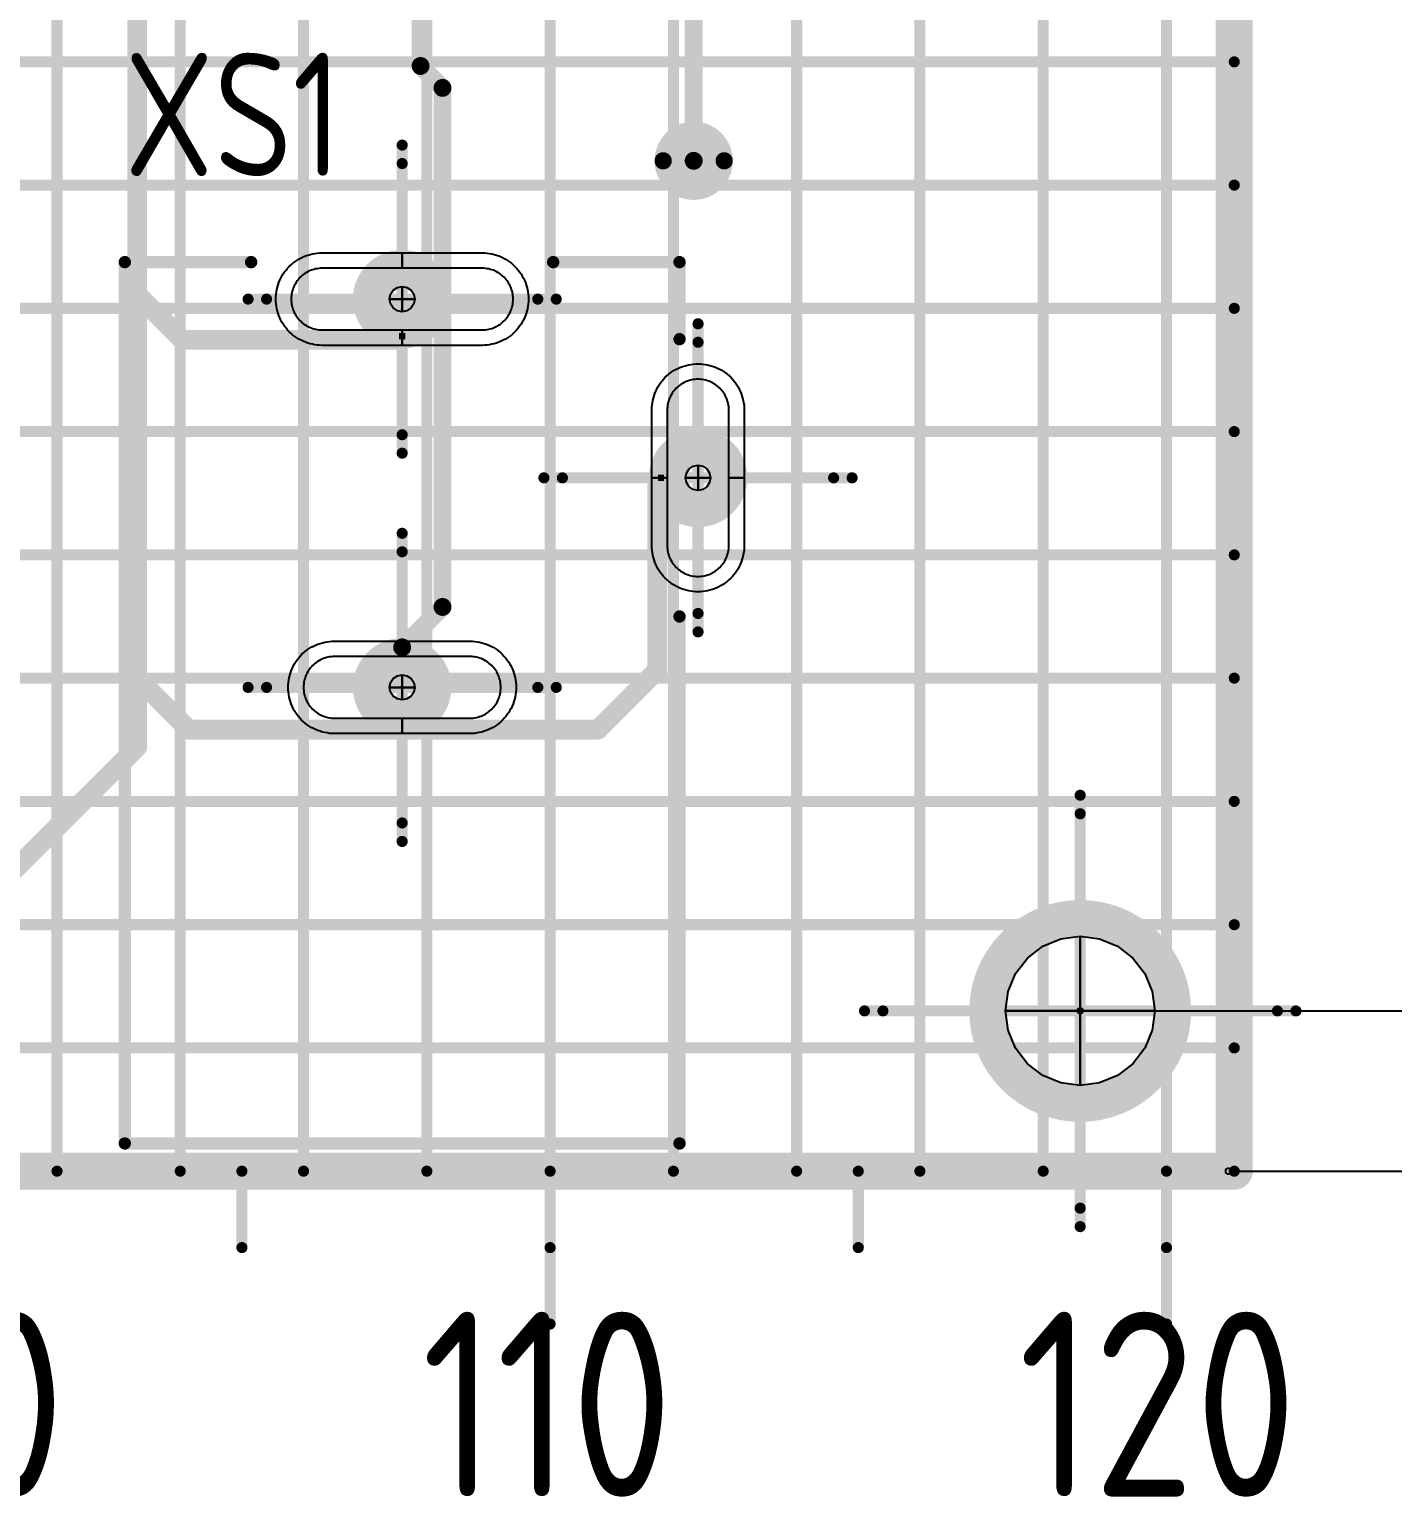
# Model space of a CAD drawing. Header units: millimetres. Extents: x 57 to 898, y 51 to 645.
# Drawn here: x 354.12 to 376.23, y 332.14 to 355.95 of the extents above; entities that cross this region are included whole.
import ezdxf

# ---------------------------------------------------------------- set-up
doc = ezdxf.new("R2010")
doc.units = ezdxf.units.MM
for name, color, linetype in [('Mechanical11', 56, 'Continuous'), ('Mechanical12', 56, 'Continuous'), ('Mechanical7', 56, 'Continuous'), ('Mechanical9', 56, 'Continuous')]:
    doc.layers.add(name, color=color, linetype=linetype)
doc.styles.add('GOST type A', font='gost.TTF', dxfattribs={"oblique": 15, "height": 0.2})
doc.styles.add('GOST type A0', font='gost.TTF', dxfattribs={"oblique": 15, "height": 3.5})
doc.dimstyles.new('ГОСТ type A', dxfattribs={"dimtxt": 3.5, "dimasz": 3, "dimexe": 2, "dimexo": 0, "dimgap": 1, "dimtad": 1, "dimtoh": 1, "dimtxsty": 'GOST type A0', "dimcen": 0, "dimazin": 2, "dimtfac": 1, "dimtmove": 0, "dimatfit": 3, "dimfxl": 1, "dimarcsym": 0})

# ---------------------------------------------------------------- blocks, each defined once
blk = doc.blocks.new('*D84')
at = {"color": 0, "lineweight": -2, "transparency": 16777216}
for p, q in [((371.165, 515.023), (386.75, 515.023)), ((384.75, 512.023), (384.75, 343.023)), ((371.165, 340.023), (386.75, 340.023))]:
    blk.add_line(p, q, dxfattribs=at)
at = {"color": 0, "transparency": 16777216}
for points in [[(384.25, 512.023), (385.25, 512.023), (384.75, 515.023)], [(384.25, 343.023), (385.25, 343.023), (384.75, 340.023)]]:
    blk.add_solid(points, dxfattribs=at)
at = {"layer": 'Defpoints', "color": 0, "transparency": 16777216}
for p in [(371.165, 515.023), (371.165, 340.023), (384.75, 340.023)]:
    blk.add_point(p, dxfattribs=at)
at = {"color": 0, "transparency": 16777216, "insert": (381.999, 427.523), "char_height": 3.5, "attachment_point": 5, "rotation": 90, "style": 'GOST type A0'}
blk.add_mtext('175', dxfattribs=at)
blk = doc.blocks.new('*D86')
at = {"color": 0, "lineweight": -2, "transparency": 16777216}
for p, q in [((373.52, 517.923), (398.352, 517.923)), ((396.352, 514.923), (396.352, 340.423)), ((373.665, 337.423), (398.352, 337.423))]:
    blk.add_line(p, q, dxfattribs=at)
at = {"color": 0, "transparency": 16777216}
for points in [[(395.852, 514.923), (396.852, 514.923), (396.352, 517.923)], [(395.852, 340.423), (396.852, 340.423), (396.352, 337.423)]]:
    blk.add_solid(points, dxfattribs=at)
at = {"layer": 'Defpoints', "color": 0, "transparency": 16777216}
for p in [(373.52, 517.923), (373.665, 337.423), (396.352, 337.423)]:
    blk.add_point(p, dxfattribs=at)
at = {"color": 0, "transparency": 16777216, "insert": (393.338, 427.673), "char_height": 3.5, "attachment_point": 5, "rotation": 90, "style": 'GOST type A0'}
blk.add_mtext('180±0,1', dxfattribs=at)

msp = doc.modelspace()

# ---------------------------------------------------------------- hatches: boundary and pattern name
at = {"layer": 'Mechanical12'}
for points in [[(360.115, 350.923), (360.215, 350.923), (360.215, 351.023), (360.115, 351.023)], [(360.115, 350.923), (360.215, 350.923), (360.215, 351.023), (360.115, 351.023)], [(364.315, 348.623), (364.415, 348.623), (364.415, 348.723), (364.315, 348.723)], [(364.315, 348.623), (364.415, 348.623), (364.415, 348.723), (364.315, 348.723)], [(360.115, 345.873), (360.215, 345.873), (360.215, 345.973), (360.115, 345.973)], [(360.115, 345.873), (360.215, 345.873), (360.215, 345.973), (360.115, 345.973)]]:
    msp.add_hatch(color=7, dxfattribs=at).paths.add_polyline_path(points)

# ---------------------------------------------------------------- linework, layer by layer
at = {"layer": 'Mechanical11', "color": 7}
for p, q in [((359.961, 351.573), (359.976, 351.651)), ((359.976, 351.651), (360.021, 351.717)), ((360.021, 351.717), (360.087, 351.762)), ((360.087, 351.762), (360.165, 351.777)), ((360.165, 351.777), (360.165, 351.573)), ((360.165, 351.573), (359.961, 351.573)), ((360.165, 351.573), (360.369, 351.573)), ((360.165, 351.369), (360.165, 351.573)), ((360.309, 351.429), (360.243, 351.385)), ((360.353, 351.495), (360.309, 351.429)), ((360.369, 351.573), (360.353, 351.495)), ((360.243, 351.385), (360.165, 351.369)), ((364.776, 348.751), (364.821, 348.818)), ((364.821, 348.818), (364.887, 348.862)), ((364.887, 348.862), (364.965, 348.877)), ((364.965, 348.877), (364.965, 348.673)), ((364.761, 348.673), (364.776, 348.751)), ((364.965, 348.673), (364.761, 348.673)), ((364.965, 348.673), (365.169, 348.673)), ((364.965, 348.469), (364.965, 348.673)), ((365.153, 348.595), (365.109, 348.529)), ((365.169, 348.673), (365.153, 348.595)), ((365.043, 348.485), (364.965, 348.469)), ((365.109, 348.529), (365.043, 348.485)), ((360.021, 345.418), (360.087, 345.462)), ((360.087, 345.462), (360.165, 345.477)), ((360.165, 345.477), (360.165, 345.273)), ((359.961, 345.273), (359.976, 345.351)), ((360.165, 345.273), (359.961, 345.273)), ((359.976, 345.351), (360.021, 345.418)), ((360.165, 345.273), (360.369, 345.273)), ((360.165, 345.069), (360.165, 345.273)), ((360.369, 345.273), (360.353, 345.195)), ((360.243, 345.085), (360.165, 345.069)), ((360.309, 345.129), (360.243, 345.085)), ((360.353, 345.195), (360.309, 345.129)), ((371.165, 340.023), (371.165, 341.234)), ((371.165, 341.234), (371.478, 341.192)), ((371.478, 341.192), (371.77, 341.072)), ((371.77, 341.072), (372.021, 340.879)), ((372.021, 340.879), (372.213, 340.628)), ((372.213, 340.628), (372.334, 340.337)), ((372.334, 340.337), (372.375, 340.023)), ((371.165, 340.023), (372.375, 340.023)), ((371.165, 338.813), (371.165, 340.023)), ((372.375, 340.023), (371.165, 340.023)), ((372.375, 340.023), (372.334, 339.71)), ((372.334, 339.71), (372.213, 339.418)), ((372.213, 339.418), (372.021, 339.167)), ((372.021, 339.167), (371.77, 338.975)), ((371.478, 338.854), (371.165, 338.813)), ((371.77, 338.975), (371.478, 338.854))]:
    msp.add_line(p, q, dxfattribs=at)
for points, const_width in [([(365.072, 353.817, 1), (364.716, 353.817, 1)], 0.356), ([(364.628, 353.817, 1), (364.805, 353.817, 1)], 0.178), ([(364.983, 353.817, 1), (365.161, 353.817, 1)], 0.178)]:
    msp.add_lwpolyline(points, format="xyb", close=True, dxfattribs=dict(at, const_width=const_width))
at = {"layer": 'Mechanical12', "color": 7}
for p, q in [((358.334, 352.104), (358.363, 352.131)), ((358.363, 352.131), (358.393, 352.156)), ((358.393, 352.156), (358.424, 352.18)), ((358.424, 352.18), (358.456, 352.202)), ((358.456, 352.202), (358.49, 352.223)), ((358.49, 352.223), (358.524, 352.242)), ((358.524, 352.242), (358.56, 352.258)), ((358.56, 352.258), (358.596, 352.274)), ((358.596, 352.274), (358.633, 352.287)), ((358.633, 352.287), (358.671, 352.298)), ((358.671, 352.298), (358.709, 352.307)), ((358.709, 352.307), (358.747, 352.314)), ((358.747, 352.314), (358.786, 352.319)), ((358.786, 352.319), (358.825, 352.322)), ((358.825, 352.322), (358.865, 352.323)), ((358.865, 352.323), (360.165, 352.323)), ((360.165, 352.323), (360.165, 352.073)), ((360.165, 352.073), (360.165, 352.323)), ((360.165, 352.323), (361.465, 352.323)), ((361.465, 352.323), (361.504, 352.322)), ((361.504, 352.322), (361.543, 352.319)), ((361.543, 352.319), (361.582, 352.314)), ((361.582, 352.314), (361.621, 352.307)), ((361.621, 352.307), (361.659, 352.298)), ((361.659, 352.298), (361.696, 352.287)), ((361.696, 352.287), (361.734, 352.274)), ((361.734, 352.274), (361.77, 352.258)), ((361.77, 352.258), (361.805, 352.242)), ((361.805, 352.242), (361.84, 352.223)), ((361.84, 352.223), (361.873, 352.202)), ((361.873, 352.202), (361.906, 352.18)), ((361.906, 352.18), (361.937, 352.156)), ((361.937, 352.156), (361.967, 352.131)), ((361.967, 352.131), (361.995, 352.104)), ((358.18, 351.878), (358.196, 351.914)), ((358.196, 351.914), (358.215, 351.948)), ((358.215, 351.948), (358.236, 351.982)), ((358.236, 351.982), (358.258, 352.014)), ((358.258, 352.014), (358.282, 352.045)), ((358.282, 352.045), (358.307, 352.075)), ((358.307, 352.075), (358.334, 352.104)), ((358.476, 351.888), (358.46, 351.867)), ((358.493, 351.908), (358.476, 351.888)), ((358.511, 351.927), (358.493, 351.908)), ((358.53, 351.945), (358.511, 351.927)), ((358.55, 351.962), (358.53, 351.945)), ((358.571, 351.978), (358.55, 351.962)), ((358.592, 351.993), (358.571, 351.978)), ((358.615, 352.006), (358.592, 351.993)), ((358.638, 352.019), (358.615, 352.006)), ((358.661, 352.03), (358.638, 352.019)), ((358.686, 352.04), (358.661, 352.03)), ((358.71, 352.049), (358.686, 352.04)), ((358.735, 352.056), (358.71, 352.049)), ((358.761, 352.062), (358.735, 352.056)), ((358.787, 352.067), (358.761, 352.062)), ((358.812, 352.071), (358.787, 352.067)), ((358.839, 352.073), (358.812, 352.071)), ((358.865, 352.073), (358.839, 352.073)), ((360.165, 352.073), (358.865, 352.073)), ((361.465, 352.073), (360.165, 352.073)), ((361.491, 352.073), (361.465, 352.073)), ((361.517, 352.071), (361.491, 352.073)), ((361.543, 352.067), (361.517, 352.071)), ((361.569, 352.062), (361.543, 352.067)), ((361.594, 352.056), (361.569, 352.062)), ((361.619, 352.049), (361.594, 352.056)), ((361.644, 352.04), (361.619, 352.049)), ((361.668, 352.03), (361.644, 352.04)), ((361.692, 352.019), (361.668, 352.03)), ((361.715, 352.006), (361.692, 352.019)), ((361.737, 351.993), (361.715, 352.006)), ((361.759, 351.978), (361.737, 351.993)), ((361.779, 351.962), (361.759, 351.978)), ((361.799, 351.945), (361.779, 351.962)), ((361.818, 351.927), (361.799, 351.945)), ((361.836, 351.908), (361.818, 351.927)), ((361.853, 351.888), (361.836, 351.908)), ((361.869, 351.867), (361.853, 351.888)), ((361.995, 352.104), (362.022, 352.075)), ((362.022, 352.075), (362.048, 352.045)), ((362.048, 352.045), (362.071, 352.014)), ((362.071, 352.014), (362.094, 351.982)), ((362.094, 351.982), (362.114, 351.948)), ((362.114, 351.948), (362.133, 351.914)), ((362.133, 351.914), (362.15, 351.878)), ((358.116, 351.613), (358.119, 351.652)), ((358.119, 351.652), (358.124, 351.691)), ((358.124, 351.691), (358.131, 351.729)), ((358.131, 351.729), (358.14, 351.767)), ((358.14, 351.767), (358.151, 351.805)), ((358.151, 351.805), (358.165, 351.842)), ((358.165, 351.842), (358.18, 351.878)), ((358.371, 351.652), (358.367, 351.626)), ((358.376, 351.677), (358.371, 351.652)), ((358.382, 351.703), (358.376, 351.677)), ((358.389, 351.728), (358.382, 351.703)), ((358.398, 351.753), (358.389, 351.728)), ((358.408, 351.777), (358.398, 351.753)), ((358.419, 351.8), (358.408, 351.777)), ((358.432, 351.823), (358.419, 351.8)), ((358.445, 351.846), (358.432, 351.823)), ((358.46, 351.867), (358.445, 351.846)), ((360.165, 351.573), (360.165, 351.777)), ((360.165, 351.777), (360.243, 351.762)), ((360.243, 351.762), (360.309, 351.717)), ((360.309, 351.717), (360.353, 351.651)), ((360.353, 351.651), (360.369, 351.573)), ((361.884, 351.846), (361.869, 351.867)), ((361.898, 351.823), (361.884, 351.846)), ((361.91, 351.8), (361.898, 351.823)), ((361.922, 351.777), (361.91, 351.8)), ((361.932, 351.753), (361.922, 351.777)), ((361.94, 351.728), (361.932, 351.753)), ((361.948, 351.703), (361.94, 351.728)), ((361.954, 351.677), (361.948, 351.703)), ((361.959, 351.652), (361.954, 351.677)), ((361.962, 351.626), (361.959, 351.652)), ((362.15, 351.878), (362.165, 351.842)), ((362.165, 351.842), (362.178, 351.805)), ((362.178, 351.805), (362.189, 351.767)), ((362.189, 351.767), (362.198, 351.729)), ((362.198, 351.729), (362.205, 351.691)), ((362.205, 351.691), (362.211, 351.652)), ((362.211, 351.652), (362.214, 351.613)), ((358.115, 351.573), (358.116, 351.613)), ((358.116, 351.534), (358.115, 351.573)), ((358.119, 351.495), (358.116, 351.534)), ((358.124, 351.456), (358.119, 351.495)), ((358.131, 351.417), (358.124, 351.456)), ((358.14, 351.379), (358.131, 351.417)), ((358.367, 351.626), (358.365, 351.599)), ((358.365, 351.599), (358.365, 351.573)), ((358.365, 351.573), (358.365, 351.547)), ((358.365, 351.547), (358.367, 351.521)), ((358.367, 351.521), (358.371, 351.495)), ((358.371, 351.495), (358.376, 351.469)), ((358.376, 351.469), (358.382, 351.444)), ((358.382, 351.444), (358.389, 351.419)), ((358.389, 351.419), (358.398, 351.394)), ((359.961, 351.573), (360.165, 351.573)), ((359.976, 351.495), (359.961, 351.573)), ((360.021, 351.429), (359.976, 351.495)), ((360.087, 351.385), (360.021, 351.429)), ((360.165, 351.573), (360.165, 351.369)), ((360.369, 351.573), (360.165, 351.573)), ((361.932, 351.394), (361.94, 351.419)), ((361.94, 351.419), (361.948, 351.444)), ((361.948, 351.444), (361.954, 351.469)), ((361.954, 351.469), (361.959, 351.495)), ((361.959, 351.495), (361.962, 351.521)), ((361.964, 351.599), (361.962, 351.626)), ((361.962, 351.521), (361.964, 351.547)), ((361.965, 351.573), (361.964, 351.599)), ((361.964, 351.547), (361.965, 351.573)), ((362.198, 351.417), (362.189, 351.379)), ((362.205, 351.456), (362.198, 351.417)), ((362.211, 351.495), (362.205, 351.456)), ((362.214, 351.534), (362.211, 351.495)), ((362.214, 351.613), (362.215, 351.573)), ((362.215, 351.573), (362.214, 351.534)), ((358.151, 351.342), (358.14, 351.379)), ((358.165, 351.305), (358.151, 351.342)), ((358.18, 351.268), (358.165, 351.305)), ((358.196, 351.233), (358.18, 351.268)), ((358.215, 351.198), (358.196, 351.233)), ((358.236, 351.165), (358.215, 351.198)), ((358.398, 351.394), (358.408, 351.37)), ((358.408, 351.37), (358.419, 351.346)), ((358.419, 351.346), (358.432, 351.323)), ((358.432, 351.323), (358.445, 351.301)), ((358.445, 351.301), (358.46, 351.279)), ((358.46, 351.279), (358.476, 351.259)), ((358.476, 351.259), (358.493, 351.239)), ((358.493, 351.239), (358.511, 351.22)), ((358.511, 351.22), (358.53, 351.202)), ((358.53, 351.202), (358.55, 351.185)), ((358.55, 351.185), (358.571, 351.169)), ((360.165, 351.369), (360.087, 351.385)), ((361.759, 351.169), (361.779, 351.185)), ((361.779, 351.185), (361.799, 351.202)), ((361.799, 351.202), (361.818, 351.22)), ((361.818, 351.22), (361.836, 351.239)), ((361.836, 351.239), (361.853, 351.259)), ((361.853, 351.259), (361.869, 351.279)), ((361.869, 351.279), (361.884, 351.301)), ((361.884, 351.301), (361.898, 351.323)), ((361.898, 351.323), (361.91, 351.346)), ((361.91, 351.346), (361.922, 351.37)), ((361.922, 351.37), (361.932, 351.394)), ((362.114, 351.198), (362.094, 351.165)), ((362.133, 351.233), (362.114, 351.198)), ((362.15, 351.268), (362.133, 351.233)), ((362.165, 351.305), (362.15, 351.268)), ((362.178, 351.342), (362.165, 351.305)), ((362.189, 351.379), (362.178, 351.342)), ((358.258, 351.132), (358.236, 351.165)), ((358.282, 351.101), (358.258, 351.132)), ((358.307, 351.071), (358.282, 351.101)), ((358.334, 351.043), (358.307, 351.071)), ((358.363, 351.016), (358.334, 351.043)), ((358.393, 350.99), (358.363, 351.016)), ((358.424, 350.967), (358.393, 350.99)), ((358.456, 350.944), (358.424, 350.967)), ((358.49, 350.924), (358.456, 350.944)), ((358.571, 351.169), (358.592, 351.154)), ((358.592, 351.154), (358.615, 351.14)), ((358.615, 351.14), (358.638, 351.128)), ((358.638, 351.128), (358.661, 351.117)), ((358.661, 351.117), (358.686, 351.107)), ((358.686, 351.107), (358.71, 351.098)), ((358.71, 351.098), (358.735, 351.09)), ((358.735, 351.09), (358.761, 351.084)), ((358.761, 351.084), (358.787, 351.079)), ((358.787, 351.079), (358.812, 351.076)), ((358.812, 351.076), (358.839, 351.074)), ((358.839, 351.074), (358.865, 351.073)), ((358.865, 351.073), (360.165, 351.073)), ((360.165, 351.073), (360.165, 350.823)), ((360.165, 350.823), (360.165, 351.073)), ((360.165, 351.073), (361.465, 351.073)), ((361.465, 351.073), (361.491, 351.074)), ((361.491, 351.074), (361.517, 351.076)), ((361.517, 351.076), (361.543, 351.079)), ((361.543, 351.079), (361.569, 351.084)), ((361.569, 351.084), (361.594, 351.09)), ((361.594, 351.09), (361.619, 351.098)), ((361.619, 351.098), (361.644, 351.107)), ((361.644, 351.107), (361.668, 351.117)), ((361.668, 351.117), (361.692, 351.128)), ((361.692, 351.128), (361.715, 351.14)), ((361.715, 351.14), (361.737, 351.154)), ((361.737, 351.154), (361.759, 351.169)), ((361.873, 350.944), (361.84, 350.924)), ((361.906, 350.967), (361.873, 350.944)), ((361.937, 350.99), (361.906, 350.967)), ((361.967, 351.016), (361.937, 350.99)), ((361.995, 351.043), (361.967, 351.016)), ((362.022, 351.071), (361.995, 351.043)), ((362.048, 351.101), (362.022, 351.071)), ((362.071, 351.132), (362.048, 351.101)), ((362.094, 351.165), (362.071, 351.132)), ((358.524, 350.905), (358.49, 350.924)), ((358.56, 350.888), (358.524, 350.905)), ((358.596, 350.873), (358.56, 350.888)), ((358.633, 350.86), (358.596, 350.873)), ((358.671, 350.849), (358.633, 350.86)), ((358.709, 350.84), (358.671, 350.849)), ((358.747, 350.833), (358.709, 350.84)), ((358.786, 350.827), (358.747, 350.833)), ((358.825, 350.824), (358.786, 350.827)), ((358.865, 350.823), (358.825, 350.824)), ((360.165, 350.823), (358.865, 350.823)), ((361.465, 350.823), (360.165, 350.823)), ((361.504, 350.824), (361.465, 350.823)), ((361.543, 350.827), (361.504, 350.824)), ((361.582, 350.833), (361.543, 350.827)), ((361.621, 350.84), (361.582, 350.833)), ((361.659, 350.849), (361.621, 350.84)), ((361.696, 350.86), (361.659, 350.849)), ((361.734, 350.873), (361.696, 350.86)), ((361.77, 350.888), (361.734, 350.873)), ((361.805, 350.905), (361.77, 350.888)), ((361.84, 350.924), (361.805, 350.905)), ((364.624, 350.442), (364.66, 350.458)), ((364.66, 350.458), (364.696, 350.474)), ((364.696, 350.474), (364.733, 350.487)), ((364.733, 350.487), (364.771, 350.498)), ((364.771, 350.498), (364.809, 350.507)), ((364.809, 350.507), (364.847, 350.514)), ((364.847, 350.514), (364.886, 350.519)), ((364.886, 350.519), (364.925, 350.522)), ((364.925, 350.522), (364.965, 350.523)), ((364.965, 350.523), (365.004, 350.522)), ((365.004, 350.522), (365.043, 350.519)), ((365.043, 350.519), (365.082, 350.514)), ((365.082, 350.514), (365.121, 350.507)), ((365.121, 350.507), (365.159, 350.498)), ((365.159, 350.498), (365.196, 350.487)), ((365.196, 350.487), (365.234, 350.474)), ((365.234, 350.474), (365.27, 350.458)), ((365.27, 350.458), (365.305, 350.442)), ((364.358, 350.214), (364.382, 350.245)), ((364.382, 350.245), (364.407, 350.275)), ((364.407, 350.275), (364.434, 350.304)), ((364.434, 350.304), (364.463, 350.331)), ((364.463, 350.331), (364.493, 350.356)), ((364.493, 350.356), (364.524, 350.38)), ((364.524, 350.38), (364.556, 350.402)), ((364.556, 350.402), (364.59, 350.423)), ((364.59, 350.423), (364.624, 350.442)), ((364.738, 350.219), (364.715, 350.206)), ((364.761, 350.23), (364.738, 350.219)), ((364.786, 350.24), (364.761, 350.23)), ((364.81, 350.249), (364.786, 350.24)), ((364.835, 350.256), (364.81, 350.249)), ((364.861, 350.262), (364.835, 350.256)), ((364.887, 350.267), (364.861, 350.262)), ((364.912, 350.271), (364.887, 350.267)), ((364.939, 350.273), (364.912, 350.271)), ((364.965, 350.273), (364.939, 350.273)), ((364.991, 350.273), (364.965, 350.273)), ((365.017, 350.271), (364.991, 350.273)), ((365.043, 350.267), (365.017, 350.271)), ((365.069, 350.262), (365.043, 350.267)), ((365.094, 350.256), (365.069, 350.262)), ((365.119, 350.249), (365.094, 350.256)), ((365.144, 350.24), (365.119, 350.249)), ((365.168, 350.23), (365.144, 350.24)), ((365.192, 350.219), (365.168, 350.23)), ((365.215, 350.206), (365.192, 350.219)), ((365.305, 350.442), (365.34, 350.423)), ((365.34, 350.423), (365.373, 350.402)), ((365.373, 350.402), (365.406, 350.38)), ((365.406, 350.38), (365.437, 350.356)), ((365.437, 350.356), (365.467, 350.331)), ((365.467, 350.331), (365.495, 350.304)), ((365.495, 350.304), (365.522, 350.275)), ((365.522, 350.275), (365.548, 350.245)), ((365.548, 350.245), (365.571, 350.214)), ((364.24, 349.967), (364.251, 350.005)), ((364.251, 350.005), (364.265, 350.042)), ((364.265, 350.042), (364.28, 350.078)), ((364.28, 350.078), (364.296, 350.114)), ((364.296, 350.114), (364.315, 350.148)), ((364.315, 350.148), (364.336, 350.182)), ((364.336, 350.182), (364.358, 350.214)), ((364.519, 350), (364.508, 349.977)), ((364.532, 350.023), (364.519, 350)), ((364.545, 350.046), (364.532, 350.023)), ((364.56, 350.067), (364.545, 350.046)), ((364.576, 350.088), (364.56, 350.067)), ((364.593, 350.108), (364.576, 350.088)), ((364.611, 350.127), (364.593, 350.108)), ((364.63, 350.145), (364.611, 350.127)), ((364.65, 350.162), (364.63, 350.145)), ((364.671, 350.178), (364.65, 350.162)), ((364.692, 350.193), (364.671, 350.178)), ((364.715, 350.206), (364.692, 350.193)), ((365.237, 350.193), (365.215, 350.206)), ((365.259, 350.178), (365.237, 350.193)), ((365.279, 350.162), (365.259, 350.178)), ((365.299, 350.145), (365.279, 350.162)), ((365.318, 350.127), (365.299, 350.145)), ((365.336, 350.108), (365.318, 350.127)), ((365.353, 350.088), (365.336, 350.108)), ((365.369, 350.067), (365.353, 350.088)), ((365.384, 350.046), (365.369, 350.067)), ((365.398, 350.023), (365.384, 350.046)), ((365.41, 350), (365.398, 350.023)), ((365.422, 349.977), (365.41, 350)), ((365.571, 350.214), (365.594, 350.182)), ((365.594, 350.182), (365.614, 350.148)), ((365.614, 350.148), (365.633, 350.114)), ((365.633, 350.114), (365.65, 350.078)), ((365.65, 350.078), (365.665, 350.042)), ((365.665, 350.042), (365.678, 350.005)), ((365.678, 350.005), (365.689, 349.967)), ((364.215, 349.773), (364.216, 349.813)), ((364.215, 348.673), (364.215, 349.773)), ((364.216, 349.813), (364.219, 349.852)), ((364.219, 349.852), (364.224, 349.891)), ((364.224, 349.891), (364.231, 349.929)), ((364.231, 349.929), (364.24, 349.967)), ((364.467, 349.826), (364.465, 349.799)), ((364.465, 349.799), (364.465, 349.773)), ((364.465, 349.773), (364.465, 348.673)), ((364.471, 349.852), (364.467, 349.826)), ((364.476, 349.877), (364.471, 349.852)), ((364.482, 349.903), (364.476, 349.877)), ((364.489, 349.928), (364.482, 349.903)), ((364.498, 349.953), (364.489, 349.928)), ((364.508, 349.977), (364.498, 349.953)), ((365.432, 349.953), (365.422, 349.977)), ((365.44, 349.928), (365.432, 349.953)), ((365.448, 349.903), (365.44, 349.928)), ((365.454, 349.877), (365.448, 349.903)), ((365.459, 349.852), (365.454, 349.877)), ((365.462, 349.826), (365.459, 349.852)), ((365.464, 349.799), (365.462, 349.826)), ((365.465, 349.773), (365.464, 349.799)), ((365.465, 348.673), (365.465, 349.773)), ((365.689, 349.967), (365.698, 349.929)), ((365.698, 349.929), (365.705, 349.891)), ((365.705, 349.891), (365.711, 349.852)), ((365.711, 349.852), (365.714, 349.813)), ((365.714, 349.813), (365.715, 349.773)), ((365.715, 349.773), (365.715, 348.673)), ((364.965, 348.673), (364.965, 348.877)), ((364.965, 348.877), (365.043, 348.862)), ((365.043, 348.862), (365.109, 348.818)), ((365.109, 348.818), (365.153, 348.751)), ((364.215, 347.573), (364.215, 348.673)), ((364.215, 348.673), (364.465, 348.673)), ((364.465, 348.673), (364.215, 348.673)), ((364.465, 348.673), (364.465, 347.573)), ((364.761, 348.673), (364.965, 348.673)), ((364.776, 348.595), (364.761, 348.673)), ((364.821, 348.529), (364.776, 348.595)), ((364.965, 348.673), (364.965, 348.469)), ((365.169, 348.673), (364.965, 348.673)), ((365.153, 348.751), (365.169, 348.673)), ((365.465, 347.573), (365.465, 348.673)), ((365.465, 348.673), (365.715, 348.673)), ((365.715, 348.673), (365.465, 348.673)), ((365.715, 348.673), (365.715, 347.573)), ((364.887, 348.485), (364.821, 348.529)), ((364.965, 348.469), (364.887, 348.485)), ((364.216, 347.534), (364.215, 347.573)), ((364.219, 347.495), (364.216, 347.534)), ((364.224, 347.456), (364.219, 347.495)), ((364.231, 347.417), (364.224, 347.456)), ((364.24, 347.379), (364.231, 347.417)), ((364.251, 347.342), (364.24, 347.379)), ((364.465, 347.573), (364.465, 347.547)), ((364.465, 347.547), (364.467, 347.521)), ((364.467, 347.521), (364.471, 347.495)), ((364.471, 347.495), (364.476, 347.469)), ((364.476, 347.469), (364.482, 347.444)), ((364.482, 347.444), (364.489, 347.419)), ((364.489, 347.419), (364.498, 347.394)), ((364.498, 347.394), (364.508, 347.37)), ((364.508, 347.37), (364.519, 347.346)), ((365.41, 347.346), (365.422, 347.37)), ((365.422, 347.37), (365.432, 347.394)), ((365.432, 347.394), (365.44, 347.419)), ((365.44, 347.419), (365.448, 347.444)), ((365.448, 347.444), (365.454, 347.469)), ((365.454, 347.469), (365.459, 347.495)), ((365.459, 347.495), (365.462, 347.521)), ((365.462, 347.521), (365.464, 347.547)), ((365.464, 347.547), (365.465, 347.573)), ((365.689, 347.379), (365.678, 347.342)), ((365.698, 347.417), (365.689, 347.379)), ((365.705, 347.456), (365.698, 347.417)), ((365.711, 347.495), (365.705, 347.456)), ((365.714, 347.534), (365.711, 347.495)), ((365.715, 347.573), (365.714, 347.534)), ((364.265, 347.305), (364.251, 347.342)), ((364.28, 347.268), (364.265, 347.305)), ((364.296, 347.233), (364.28, 347.268)), ((364.315, 347.198), (364.296, 347.233)), ((364.336, 347.165), (364.315, 347.198)), ((364.358, 347.132), (364.336, 347.165)), ((364.382, 347.101), (364.358, 347.132)), ((364.519, 347.346), (364.532, 347.323)), ((364.532, 347.323), (364.545, 347.301)), ((364.545, 347.301), (364.56, 347.279)), ((364.56, 347.279), (364.576, 347.259)), ((364.576, 347.259), (364.593, 347.239)), ((364.593, 347.239), (364.611, 347.22)), ((364.611, 347.22), (364.63, 347.202)), ((364.63, 347.202), (364.65, 347.185)), ((364.65, 347.185), (364.671, 347.169)), ((364.671, 347.169), (364.692, 347.154)), ((364.692, 347.154), (364.715, 347.14)), ((364.715, 347.14), (364.738, 347.128)), ((364.738, 347.128), (364.761, 347.117)), ((365.168, 347.117), (365.192, 347.128)), ((365.192, 347.128), (365.215, 347.14)), ((365.215, 347.14), (365.237, 347.154)), ((365.237, 347.154), (365.259, 347.169)), ((365.259, 347.169), (365.279, 347.185)), ((365.279, 347.185), (365.299, 347.202)), ((365.299, 347.202), (365.318, 347.22)), ((365.318, 347.22), (365.336, 347.239)), ((365.336, 347.239), (365.353, 347.259)), ((365.353, 347.259), (365.369, 347.279)), ((365.369, 347.279), (365.384, 347.301)), ((365.384, 347.301), (365.398, 347.323)), ((365.398, 347.323), (365.41, 347.346)), ((365.571, 347.132), (365.548, 347.101)), ((365.594, 347.165), (365.571, 347.132)), ((365.614, 347.198), (365.594, 347.165)), ((365.633, 347.233), (365.614, 347.198)), ((365.65, 347.268), (365.633, 347.233)), ((365.665, 347.305), (365.65, 347.268)), ((365.678, 347.342), (365.665, 347.305)), ((364.407, 347.071), (364.382, 347.101)), ((364.434, 347.043), (364.407, 347.071)), ((364.463, 347.016), (364.434, 347.043)), ((364.493, 346.99), (364.463, 347.016)), ((364.524, 346.967), (364.493, 346.99)), ((364.556, 346.944), (364.524, 346.967)), ((364.59, 346.924), (364.556, 346.944)), ((364.624, 346.905), (364.59, 346.924)), ((364.66, 346.888), (364.624, 346.905)), ((364.696, 346.873), (364.66, 346.888)), ((364.761, 347.117), (364.786, 347.107)), ((364.786, 347.107), (364.81, 347.098)), ((364.81, 347.098), (364.835, 347.09)), ((364.835, 347.09), (364.861, 347.084)), ((364.861, 347.084), (364.887, 347.079)), ((364.887, 347.079), (364.912, 347.076)), ((364.912, 347.076), (364.939, 347.074)), ((364.939, 347.074), (364.965, 347.073)), ((364.965, 347.073), (364.991, 347.074)), ((364.991, 347.074), (365.017, 347.076)), ((365.017, 347.076), (365.043, 347.079)), ((365.043, 347.079), (365.069, 347.084)), ((365.069, 347.084), (365.094, 347.09)), ((365.094, 347.09), (365.119, 347.098)), ((365.119, 347.098), (365.144, 347.107)), ((365.144, 347.107), (365.168, 347.117)), ((365.27, 346.888), (365.234, 346.873)), ((365.305, 346.905), (365.27, 346.888)), ((365.34, 346.924), (365.305, 346.905)), ((365.373, 346.944), (365.34, 346.924)), ((365.406, 346.967), (365.373, 346.944)), ((365.437, 346.99), (365.406, 346.967)), ((365.467, 347.016), (365.437, 346.99)), ((365.495, 347.043), (365.467, 347.016)), ((365.522, 347.071), (365.495, 347.043)), ((365.548, 347.101), (365.522, 347.071)), ((364.733, 346.86), (364.696, 346.873)), ((364.771, 346.849), (364.733, 346.86)), ((364.809, 346.84), (364.771, 346.849)), ((364.847, 346.833), (364.809, 346.84)), ((364.886, 346.827), (364.847, 346.833)), ((364.925, 346.824), (364.886, 346.827)), ((364.965, 346.823), (364.925, 346.824)), ((365.004, 346.824), (364.965, 346.823)), ((365.043, 346.827), (365.004, 346.824)), ((365.082, 346.833), (365.043, 346.827)), ((365.121, 346.84), (365.082, 346.833)), ((365.159, 346.849), (365.121, 346.84)), ((365.196, 346.86), (365.159, 346.849)), ((365.234, 346.873), (365.196, 346.86)), ((358.69, 345.923), (358.724, 345.942)), ((358.724, 345.942), (358.76, 345.958)), ((358.76, 345.958), (358.796, 345.974)), ((358.796, 345.974), (358.833, 345.987)), ((358.833, 345.987), (358.871, 345.998)), ((358.871, 345.998), (358.909, 346.007)), ((358.909, 346.007), (358.947, 346.014)), ((358.947, 346.014), (358.986, 346.019)), ((358.986, 346.019), (359.025, 346.022)), ((359.025, 346.022), (359.065, 346.023)), ((359.065, 346.023), (360.165, 346.023)), ((360.165, 346.023), (360.165, 345.773)), ((360.165, 345.773), (360.165, 346.023)), ((360.165, 346.023), (361.265, 346.023)), ((361.265, 346.023), (361.304, 346.022)), ((361.304, 346.022), (361.343, 346.019)), ((361.343, 346.019), (361.382, 346.014)), ((361.382, 346.014), (361.421, 346.007)), ((361.421, 346.007), (361.459, 345.998)), ((361.459, 345.998), (361.496, 345.987)), ((361.496, 345.987), (361.534, 345.974)), ((361.534, 345.974), (361.57, 345.958)), ((361.57, 345.958), (361.605, 345.942)), ((361.605, 345.942), (361.64, 345.923)), ((358.436, 345.682), (358.458, 345.714)), ((358.458, 345.714), (358.482, 345.745)), ((358.482, 345.745), (358.507, 345.775)), ((358.507, 345.775), (358.534, 345.804)), ((358.534, 345.804), (358.563, 345.831)), ((358.563, 345.831), (358.593, 345.856)), ((358.593, 345.856), (358.624, 345.88)), ((358.624, 345.88), (358.656, 345.902)), ((358.656, 345.902), (358.69, 345.923)), ((358.815, 345.706), (358.792, 345.693)), ((358.838, 345.719), (358.815, 345.706)), ((358.861, 345.73), (358.838, 345.719)), ((358.886, 345.74), (358.861, 345.73)), ((358.91, 345.749), (358.886, 345.74)), ((358.935, 345.756), (358.91, 345.749)), ((358.961, 345.762), (358.935, 345.756)), ((358.987, 345.767), (358.961, 345.762)), ((359.012, 345.771), (358.987, 345.767)), ((359.039, 345.773), (359.012, 345.771)), ((359.065, 345.773), (359.039, 345.773)), ((360.165, 345.773), (359.065, 345.773)), ((361.265, 345.773), (360.165, 345.773)), ((361.291, 345.773), (361.265, 345.773)), ((361.317, 345.771), (361.291, 345.773)), ((361.343, 345.767), (361.317, 345.771)), ((361.369, 345.762), (361.343, 345.767)), ((361.394, 345.756), (361.369, 345.762)), ((361.419, 345.749), (361.394, 345.756)), ((361.444, 345.74), (361.419, 345.749)), ((361.468, 345.73), (361.444, 345.74)), ((361.492, 345.719), (361.468, 345.73)), ((361.515, 345.706), (361.492, 345.719)), ((361.537, 345.693), (361.515, 345.706)), ((361.64, 345.923), (361.673, 345.902)), ((361.673, 345.902), (361.706, 345.88)), ((361.706, 345.88), (361.737, 345.856)), ((361.737, 345.856), (361.767, 345.831)), ((361.767, 345.831), (361.795, 345.804)), ((361.795, 345.804), (361.822, 345.775)), ((361.822, 345.775), (361.848, 345.745)), ((361.848, 345.745), (361.871, 345.714)), ((361.871, 345.714), (361.894, 345.682)), ((358.331, 345.429), (358.34, 345.467)), ((358.34, 345.467), (358.351, 345.505)), ((358.351, 345.505), (358.365, 345.542)), ((358.365, 345.542), (358.38, 345.578)), ((358.38, 345.578), (358.396, 345.614)), ((358.396, 345.614), (358.415, 345.648)), ((358.415, 345.648), (358.436, 345.682)), ((358.608, 345.477), (358.598, 345.453)), ((358.619, 345.5), (358.608, 345.477)), ((358.632, 345.523), (358.619, 345.5)), ((358.645, 345.546), (358.632, 345.523)), ((358.66, 345.567), (358.645, 345.546)), ((358.676, 345.588), (358.66, 345.567)), ((358.693, 345.608), (358.676, 345.588)), ((358.711, 345.627), (358.693, 345.608)), ((358.73, 345.645), (358.711, 345.627)), ((358.75, 345.662), (358.73, 345.645)), ((358.771, 345.678), (358.75, 345.662)), ((358.792, 345.693), (358.771, 345.678)), ((360.165, 345.273), (360.165, 345.477)), ((360.165, 345.477), (360.243, 345.462)), ((360.243, 345.462), (360.309, 345.418)), ((361.559, 345.678), (361.537, 345.693)), ((361.579, 345.662), (361.559, 345.678)), ((361.599, 345.645), (361.579, 345.662)), ((361.618, 345.627), (361.599, 345.645)), ((361.636, 345.608), (361.618, 345.627)), ((361.653, 345.588), (361.636, 345.608)), ((361.669, 345.567), (361.653, 345.588)), ((361.684, 345.546), (361.669, 345.567)), ((361.698, 345.523), (361.684, 345.546)), ((361.71, 345.5), (361.698, 345.523)), ((361.722, 345.477), (361.71, 345.5)), ((361.732, 345.453), (361.722, 345.477)), ((361.894, 345.682), (361.914, 345.648)), ((361.914, 345.648), (361.933, 345.614)), ((361.933, 345.614), (361.95, 345.578)), ((361.95, 345.578), (361.965, 345.542)), ((361.965, 345.542), (361.978, 345.505)), ((361.978, 345.505), (361.989, 345.467)), ((361.989, 345.467), (361.998, 345.429)), ((358.315, 345.273), (358.316, 345.313)), ((358.316, 345.234), (358.315, 345.273)), ((358.316, 345.313), (358.319, 345.352)), ((358.319, 345.195), (358.316, 345.234)), ((358.319, 345.352), (358.324, 345.391)), ((358.324, 345.391), (358.331, 345.429)), ((358.567, 345.326), (358.565, 345.299)), ((358.565, 345.299), (358.565, 345.273)), ((358.565, 345.273), (358.565, 345.247)), ((358.565, 345.247), (358.567, 345.221)), ((358.571, 345.352), (358.567, 345.326)), ((358.567, 345.221), (358.571, 345.195)), ((358.576, 345.377), (358.571, 345.352)), ((358.582, 345.403), (358.576, 345.377)), ((358.589, 345.428), (358.582, 345.403)), ((358.598, 345.453), (358.589, 345.428)), ((359.961, 345.273), (360.165, 345.273)), ((359.976, 345.195), (359.961, 345.273)), ((360.165, 345.273), (360.165, 345.069)), ((360.369, 345.273), (360.165, 345.273)), ((360.309, 345.418), (360.353, 345.351)), ((360.353, 345.351), (360.369, 345.273)), ((361.74, 345.428), (361.732, 345.453)), ((361.748, 345.403), (361.74, 345.428)), ((361.754, 345.377), (361.748, 345.403)), ((361.759, 345.352), (361.754, 345.377)), ((361.762, 345.326), (361.759, 345.352)), ((361.759, 345.195), (361.762, 345.221)), ((361.764, 345.299), (361.762, 345.326)), ((361.762, 345.221), (361.764, 345.247)), ((361.765, 345.273), (361.764, 345.299)), ((361.764, 345.247), (361.765, 345.273)), ((361.998, 345.429), (362.005, 345.391)), ((362.005, 345.391), (362.011, 345.352)), ((362.011, 345.352), (362.014, 345.313)), ((362.014, 345.234), (362.011, 345.195)), ((362.014, 345.313), (362.015, 345.273)), ((362.015, 345.273), (362.014, 345.234)), ((358.324, 345.156), (358.319, 345.195)), ((358.331, 345.117), (358.324, 345.156)), ((358.34, 345.079), (358.331, 345.117)), ((358.351, 345.042), (358.34, 345.079)), ((358.365, 345.005), (358.351, 345.042)), ((358.38, 344.968), (358.365, 345.005)), ((358.571, 345.195), (358.576, 345.169)), ((358.576, 345.169), (358.582, 345.144)), ((358.582, 345.144), (358.589, 345.119)), ((358.589, 345.119), (358.598, 345.094)), ((358.598, 345.094), (358.608, 345.07)), ((358.608, 345.07), (358.619, 345.046)), ((358.619, 345.046), (358.632, 345.023)), ((358.632, 345.023), (358.645, 345.001)), ((358.645, 345.001), (358.66, 344.979)), ((358.66, 344.979), (358.676, 344.959)), ((360.021, 345.129), (359.976, 345.195)), ((360.087, 345.085), (360.021, 345.129)), ((360.165, 345.069), (360.087, 345.085)), ((361.653, 344.959), (361.669, 344.979)), ((361.669, 344.979), (361.684, 345.001)), ((361.684, 345.001), (361.698, 345.023)), ((361.698, 345.023), (361.71, 345.046)), ((361.71, 345.046), (361.722, 345.07)), ((361.722, 345.07), (361.732, 345.094)), ((361.732, 345.094), (361.74, 345.119)), ((361.74, 345.119), (361.748, 345.144)), ((361.748, 345.144), (361.754, 345.169)), ((361.754, 345.169), (361.759, 345.195)), ((361.965, 345.005), (361.95, 344.968)), ((361.978, 345.042), (361.965, 345.005)), ((361.989, 345.079), (361.978, 345.042)), ((361.998, 345.117), (361.989, 345.079)), ((362.005, 345.156), (361.998, 345.117)), ((362.011, 345.195), (362.005, 345.156)), ((358.396, 344.933), (358.38, 344.968)), ((358.415, 344.898), (358.396, 344.933)), ((358.436, 344.865), (358.415, 344.898)), ((358.458, 344.832), (358.436, 344.865)), ((358.482, 344.801), (358.458, 344.832)), ((358.507, 344.771), (358.482, 344.801)), ((358.534, 344.743), (358.507, 344.771)), ((358.563, 344.716), (358.534, 344.743)), ((358.676, 344.959), (358.693, 344.939)), ((358.693, 344.939), (358.711, 344.92)), ((358.711, 344.92), (358.73, 344.902)), ((358.73, 344.902), (358.75, 344.885)), ((358.75, 344.885), (358.771, 344.869)), ((358.771, 344.869), (358.792, 344.854)), ((358.792, 344.854), (358.815, 344.84)), ((358.815, 344.84), (358.838, 344.828)), ((358.838, 344.828), (358.861, 344.817)), ((358.861, 344.817), (358.886, 344.807)), ((358.886, 344.807), (358.91, 344.798)), ((358.91, 344.798), (358.935, 344.79)), ((358.935, 344.79), (358.961, 344.784)), ((358.961, 344.784), (358.987, 344.779)), ((358.987, 344.779), (359.012, 344.776)), ((359.012, 344.776), (359.039, 344.774)), ((359.039, 344.774), (359.065, 344.773)), ((359.065, 344.773), (360.165, 344.773)), ((360.165, 344.773), (360.165, 344.523)), ((360.165, 344.523), (360.165, 344.773)), ((360.165, 344.773), (361.265, 344.773)), ((361.265, 344.773), (361.291, 344.774)), ((361.291, 344.774), (361.317, 344.776)), ((361.317, 344.776), (361.343, 344.779)), ((361.343, 344.779), (361.369, 344.784)), ((361.369, 344.784), (361.394, 344.79)), ((361.394, 344.79), (361.419, 344.798)), ((361.419, 344.798), (361.444, 344.807)), ((361.444, 344.807), (361.468, 344.817)), ((361.468, 344.817), (361.492, 344.828)), ((361.492, 344.828), (361.515, 344.84)), ((361.515, 344.84), (361.537, 344.854)), ((361.537, 344.854), (361.559, 344.869)), ((361.559, 344.869), (361.579, 344.885)), ((361.579, 344.885), (361.599, 344.902)), ((361.599, 344.902), (361.618, 344.92)), ((361.618, 344.92), (361.636, 344.939)), ((361.636, 344.939), (361.653, 344.959)), ((361.795, 344.743), (361.767, 344.716)), ((361.822, 344.771), (361.795, 344.743)), ((361.848, 344.801), (361.822, 344.771)), ((361.871, 344.832), (361.848, 344.801)), ((361.894, 344.865), (361.871, 344.832)), ((361.914, 344.898), (361.894, 344.865)), ((361.933, 344.933), (361.914, 344.898)), ((361.95, 344.968), (361.933, 344.933)), ((358.593, 344.69), (358.563, 344.716)), ((358.624, 344.667), (358.593, 344.69)), ((358.656, 344.644), (358.624, 344.667)), ((358.69, 344.624), (358.656, 344.644)), ((358.724, 344.605), (358.69, 344.624)), ((358.76, 344.588), (358.724, 344.605)), ((358.796, 344.573), (358.76, 344.588)), ((358.833, 344.56), (358.796, 344.573)), ((358.871, 344.549), (358.833, 344.56)), ((358.909, 344.54), (358.871, 344.549)), ((358.947, 344.533), (358.909, 344.54)), ((358.986, 344.527), (358.947, 344.533)), ((359.025, 344.524), (358.986, 344.527)), ((359.065, 344.523), (359.025, 344.524)), ((360.165, 344.523), (359.065, 344.523)), ((361.265, 344.523), (360.165, 344.523)), ((361.304, 344.524), (361.265, 344.523)), ((361.343, 344.527), (361.304, 344.524)), ((361.382, 344.533), (361.343, 344.527)), ((361.421, 344.54), (361.382, 344.533)), ((361.459, 344.549), (361.421, 344.54)), ((361.496, 344.56), (361.459, 344.549)), ((361.534, 344.573), (361.496, 344.56)), ((361.57, 344.588), (361.534, 344.573)), ((361.605, 344.605), (361.57, 344.588)), ((361.64, 344.624), (361.605, 344.605)), ((361.673, 344.644), (361.64, 344.624)), ((361.706, 344.667), (361.673, 344.644)), ((361.737, 344.69), (361.706, 344.667)), ((361.767, 344.716), (361.737, 344.69)), ((370.56, 341.072), (370.851, 341.192)), ((370.851, 341.192), (371.165, 341.234)), ((371.165, 341.234), (371.165, 340.023)), ((370.309, 340.879), (370.56, 341.072)), ((370.117, 340.628), (370.309, 340.879)), ((369.996, 340.337), (370.117, 340.628)), ((369.954, 340.023), (369.996, 340.337)), ((369.954, 340.023), (371.165, 340.023)), ((369.996, 339.71), (369.954, 340.023)), ((371.165, 340.023), (369.954, 340.023)), ((371.165, 340.023), (371.165, 338.813)), ((370.117, 339.418), (369.996, 339.71)), ((370.309, 339.167), (370.117, 339.418)), ((370.56, 338.975), (370.309, 339.167)), ((370.851, 338.854), (370.56, 338.975)), ((371.165, 338.813), (370.851, 338.854))]:
    msp.add_line(p, q, dxfattribs=at)
for points, const_width in [([(373.665, 337.423), (373.665, 518.023)], 0.6), ([(373.665, 337.423), (373.665, 518.023)], 0.6), ([(373.665, 337.423), (373.665, 518.023)], 0.6), ([(373.665, 337.423), (373.665, 518.023)], 0.6), ([(364.894, 353.817), (364.894, 358.023)], 0.29), ([(360.463, 355.356), (360.463, 357.798)], 0.29), ([(355.866, 351.647), (355.866, 356.981)], 0.323), ([(360.463, 355.356), (360.82, 355)], 0.29), ([(360.82, 346.578), (360.82, 355)], 0.29), ([(355.665, 352.173), (357.715, 352.173)], 0.2), ([(355.665, 337.873), (355.665, 352.173)], 0.2), ([(362.615, 352.173), (364.665, 352.173)], 0.2), ([(364.665, 350.923), (364.665, 352.173)], 0.2), ([(355.866, 345.425), (355.866, 351.647)], 0.323), ([(355.866, 351.647), (356.602, 350.912)], 0.323), ([(356.602, 350.912), (360.165, 350.912)], 0.323), ([(360.165, 350.912), (360.165, 350.973)], 0.323), ([(364.303, 348.673), (364.365, 348.673)], 0.323), ([(364.303, 345.551), (364.303, 348.673)], 0.323), ([(360.165, 345.923), (360.82, 346.578)], 0.29), ([(364.665, 337.873), (364.665, 346.423)], 0.2), ([(363.338, 344.586), (364.303, 345.551)], 0.323), ([(355.866, 344.306), (355.866, 345.425)], 0.323), ([(355.866, 345.425), (356.705, 344.586)], 0.323), ([(356.705, 344.586), (363.338, 344.586)], 0.323), ([(350.101, 338.541), (355.866, 344.306)], 0.323), ([(355.665, 337.873), (364.665, 337.873)], 0.2), ([(252.565, 337.423), (373.665, 337.423)], 0.6), ([(252.565, 337.423), (373.665, 337.423)], 0.6), ([(252.565, 337.423), (373.665, 337.423)], 0.6), ([(252.565, 337.423), (373.665, 337.423)], 0.6)]:
    msp.add_lwpolyline(points, dxfattribs=dict(at, const_width=const_width))
for points, const_width in [([(360.391, 355.356, 1), (360.536, 355.356, 1)], 0.145), ([(360.391, 355.356, 1), (360.536, 355.356, 1)], 0.145), ([(360.747, 355, 1), (360.892, 355, 1)], 0.145), ([(360.747, 355, 1), (360.892, 355, 1)], 0.145), ([(365.39, 353.817, 1), (364.399, 353.817, 1)], 0.279), ([(364.329, 353.817, 1), (364.469, 353.817, 1)], 0.14), ([(364.822, 353.817, 1), (364.967, 353.817, 1)], 0.145), ([(365.32, 353.817, 1), (365.459, 353.817, 1)], 0.14), ([(360.665, 351.573, 1), (359.665, 351.573, 1)], 0.6), ([(360.665, 351.573, 1), (359.665, 351.573, 1)], 0.6), ([(355.615, 352.173, 1), (355.715, 352.173, 1)], 0.1), ([(355.615, 352.173, 1), (355.715, 352.173, 1)], 0.1), ([(357.665, 352.173, 1), (357.765, 352.173, 1)], 0.1), ([(362.565, 352.173, 1), (362.665, 352.173, 1)], 0.1), ([(364.615, 352.173, 1), (364.715, 352.173, 1)], 0.1), ([(364.615, 352.173, 1), (364.715, 352.173, 1)], 0.1), ([(355.785, 351.647, 1), (355.947, 351.647, 1)], 0.161), ([(355.785, 351.647, 1), (355.947, 351.647, 1)], 0.161), ([(355.785, 351.647, 1), (355.947, 351.647, 1)], 0.161), ([(359.515, 351.573, 1), (359.815, 351.573, 1)], 0.3), ([(359.515, 351.573, 1), (359.815, 351.573, 1)], 0.3), ([(360.515, 351.573, 1), (360.815, 351.573, 1)], 0.3), ([(360.515, 351.573, 1), (360.815, 351.573, 1)], 0.3), ([(356.521, 350.912, 1), (356.682, 350.912, 1)], 0.161), ([(356.521, 350.912, 1), (356.682, 350.912, 1)], 0.161), ([(360.084, 350.973, 1), (360.245, 350.973, 1)], 0.161), ([(360.084, 350.912, 1), (360.245, 350.912, 1)], 0.161), ([(360.084, 350.912, 1), (360.245, 350.912, 1)], 0.161), ([(364.615, 350.923, 1), (364.715, 350.923, 1)], 0.1), ([(365.465, 348.673, 1), (364.465, 348.673, 1)], 0.6), ([(365.465, 348.673, 1), (364.465, 348.673, 1)], 0.6), ([(364.222, 348.673, 1), (364.384, 348.673, 1)], 0.161), ([(364.222, 348.673, 1), (364.384, 348.673, 1)], 0.161), ([(364.315, 348.673, 1), (364.615, 348.673, 1)], 0.3), ([(364.315, 348.673, 1), (364.615, 348.673, 1)], 0.3), ([(364.284, 348.673, 1), (364.445, 348.673, 1)], 0.161), ([(365.315, 348.673, 1), (365.615, 348.673, 1)], 0.3), ([(365.315, 348.673, 1), (365.615, 348.673, 1)], 0.3), ([(360.747, 346.578, 1), (360.892, 346.578, 1)], 0.145), ([(360.747, 346.578, 1), (360.892, 346.578, 1)], 0.145), ([(364.615, 346.423, 1), (364.715, 346.423, 1)], 0.1), ([(360.665, 345.273, 1), (359.665, 345.273, 1)], 0.6), ([(360.665, 345.273, 1), (359.665, 345.273, 1)], 0.6), ([(360.092, 345.923, 1), (360.237, 345.923, 1)], 0.145), ([(364.222, 345.551, 1), (364.384, 345.551, 1)], 0.161), ([(364.222, 345.551, 1), (364.384, 345.551, 1)], 0.161), ([(355.785, 345.425, 1), (355.947, 345.425, 1)], 0.161), ([(355.785, 345.425, 1), (355.947, 345.425, 1)], 0.161), ([(355.785, 345.425, 1), (355.947, 345.425, 1)], 0.161), ([(359.515, 345.273, 1), (359.815, 345.273, 1)], 0.3), ([(359.515, 345.273, 1), (359.815, 345.273, 1)], 0.3), ([(360.515, 345.273, 1), (360.815, 345.273, 1)], 0.3), ([(360.515, 345.273, 1), (360.815, 345.273, 1)], 0.3), ([(356.624, 344.586, 1), (356.785, 344.586, 1)], 0.161), ([(356.624, 344.586, 1), (356.785, 344.586, 1)], 0.161), ([(363.257, 344.586, 1), (363.419, 344.586, 1)], 0.161), ([(363.257, 344.586, 1), (363.419, 344.586, 1)], 0.161), ([(355.785, 344.306, 1), (355.947, 344.306, 1)], 0.161), ([(355.785, 344.306, 1), (355.947, 344.306, 1)], 0.161), ([(372.665, 340.023, 1), (369.665, 340.023, 1)], 0.6), ([(372.665, 340.023, 1), (369.665, 340.023, 1)], 0.6), ([(369.515, 340.023, 1), (369.815, 340.023, 1)], 0.3), ([(369.515, 340.023, 1), (369.815, 340.023, 1)], 0.3), ([(372.515, 340.023, 1), (372.815, 340.023, 1)], 0.3), ([(372.515, 340.023, 1), (372.815, 340.023, 1)], 0.3), ([(355.615, 337.873, 1), (355.715, 337.873, 1)], 0.1), ([(355.615, 337.873, 1), (355.715, 337.873, 1)], 0.1), ([(364.615, 337.873, 1), (364.715, 337.873, 1)], 0.1), ([(364.615, 337.873, 1), (364.715, 337.873, 1)], 0.1), ([(373.515, 337.423, 1), (373.815, 337.423, 1)], 0.3), ([(373.515, 337.423, 1), (373.815, 337.423, 1)], 0.3), ([(373.515, 337.423, 1), (373.815, 337.423, 1)], 0.3), ([(373.515, 337.423, 1), (373.815, 337.423, 1)], 0.3), ([(373.515, 337.423, 1), (373.815, 337.423, 1)], 0.3), ([(373.515, 337.423, 1), (373.815, 337.423, 1)], 0.3), ([(373.515, 337.423, 1), (373.815, 337.423, 1)], 0.3), ([(373.515, 337.423, 1), (373.815, 337.423, 1)], 0.3)]:
    msp.add_lwpolyline(points, format="xyb", close=True, dxfattribs=dict(at, const_width=const_width))
at = {"layer": 'Mechanical7', "color": 7, "const_width": 0.18}
for points in [[(360.165, 349.073), (360.165, 354.073)], [(360.165, 349.373), (360.165, 353.773)], [(357.665, 351.573), (362.665, 351.573)], [(357.965, 351.573), (362.365, 351.573)], [(364.965, 346.173), (364.965, 351.173)], [(364.965, 346.473), (364.965, 350.873)], [(362.465, 348.673), (367.465, 348.673)], [(362.765, 348.673), (367.165, 348.673)], [(360.165, 342.773), (360.165, 347.773)], [(360.165, 343.073), (360.165, 347.473)], [(357.665, 345.273), (362.665, 345.273)], [(357.965, 345.273), (362.365, 345.273)], [(371.165, 336.523), (371.165, 343.523)], [(371.165, 336.823), (371.165, 343.223)], [(367.665, 340.023), (374.665, 340.023)], [(367.965, 340.023), (374.365, 340.023)]]:
    msp.add_lwpolyline(points, dxfattribs=at)
at = {"layer": 'Mechanical7', "color": 7, "const_width": 0.09}
for points in [[(360.12, 354.073, 1), (360.21, 354.073, 1)], [(360.12, 353.773, 1), (360.21, 353.773, 1)], [(357.62, 351.573, 1), (357.71, 351.573, 1)], [(357.92, 351.573, 1), (358.01, 351.573, 1)], [(362.32, 351.573, 1), (362.41, 351.573, 1)], [(362.62, 351.573, 1), (362.71, 351.573, 1)], [(364.92, 351.173, 1), (365.01, 351.173, 1)], [(364.92, 350.873, 1), (365.01, 350.873, 1)], [(360.12, 349.373, 1), (360.21, 349.373, 1)], [(360.12, 349.073, 1), (360.21, 349.073, 1)], [(362.42, 348.673, 1), (362.51, 348.673, 1)], [(362.72, 348.673, 1), (362.81, 348.673, 1)], [(367.12, 348.673, 1), (367.21, 348.673, 1)], [(367.42, 348.673, 1), (367.51, 348.673, 1)], [(360.12, 347.773, 1), (360.21, 347.773, 1)], [(360.12, 347.473, 1), (360.21, 347.473, 1)], [(364.92, 346.473, 1), (365.01, 346.473, 1)], [(364.92, 346.173, 1), (365.01, 346.173, 1)], [(357.62, 345.273, 1), (357.71, 345.273, 1)], [(357.92, 345.273, 1), (358.01, 345.273, 1)], [(362.32, 345.273, 1), (362.41, 345.273, 1)], [(362.62, 345.273, 1), (362.71, 345.273, 1)], [(371.12, 343.523, 1), (371.21, 343.523, 1)], [(371.12, 343.223, 1), (371.21, 343.223, 1)], [(360.12, 343.073, 1), (360.21, 343.073, 1)], [(360.12, 342.773, 1), (360.21, 342.773, 1)], [(367.62, 340.023, 1), (367.71, 340.023, 1)], [(367.92, 340.023, 1), (368.01, 340.023, 1)], [(374.32, 340.023, 1), (374.41, 340.023, 1)], [(374.62, 340.023, 1), (374.71, 340.023, 1)], [(371.12, 336.823, 1), (371.21, 336.823, 1)], [(371.12, 336.523, 1), (371.21, 336.523, 1)]]:
    msp.add_lwpolyline(points, format="xyb", close=True, dxfattribs=at)
at = {"layer": 'Mechanical9', "color": 7, "const_width": 0.18}
for points in [[(354.565, 337.423), (354.565, 518.023)], [(356.565, 337.423), (356.565, 518.023)], [(358.565, 337.423), (358.565, 518.023)], [(360.565, 337.423), (360.565, 518.023)], [(362.565, 337.423), (362.565, 518.023)], [(364.565, 337.423), (364.565, 518.023)], [(366.565, 337.423), (366.565, 518.023)], [(368.565, 337.423), (368.565, 518.023)], [(370.565, 337.423), (370.565, 518.023)], [(372.565, 337.423), (372.565, 518.023)], [(373.665, 337.423), (373.665, 518.023)], [(252.565, 355.423), (373.665, 355.423)], [(252.565, 353.423), (373.665, 353.423)], [(252.565, 351.423), (373.665, 351.423)], [(252.565, 349.423), (373.665, 349.423)], [(252.565, 347.423), (373.665, 347.423)], [(252.565, 345.423), (373.665, 345.423)], [(252.565, 343.423), (373.665, 343.423)], [(252.565, 341.423), (373.665, 341.423)], [(252.565, 339.423), (373.665, 339.423)], [(252.565, 337.423), (373.665, 337.423)], [(357.565, 336.183), (357.565, 337.423)], [(362.565, 336.183), (362.565, 337.423)], [(362.565, 334.943), (362.565, 337.423)], [(367.565, 336.183), (367.565, 337.423)], [(372.565, 336.183), (372.565, 337.423)], [(372.565, 334.943), (372.565, 337.423)]]:
    msp.add_lwpolyline(points, dxfattribs=at)
at = {"layer": 'Mechanical9', "color": 7, "const_width": 0.09}
for points in [[(373.62, 355.423, 1), (373.71, 355.423, 1)], [(373.62, 353.423, 1), (373.71, 353.423, 1)], [(373.62, 351.423, 1), (373.71, 351.423, 1)], [(373.62, 349.423, 1), (373.71, 349.423, 1)], [(373.62, 347.423, 1), (373.71, 347.423, 1)], [(373.62, 345.423, 1), (373.71, 345.423, 1)], [(373.62, 343.423, 1), (373.71, 343.423, 1)], [(373.62, 341.423, 1), (373.71, 341.423, 1)], [(373.62, 339.423, 1), (373.71, 339.423, 1)], [(354.52, 337.423, 1), (354.61, 337.423, 1)], [(356.52, 337.423, 1), (356.61, 337.423, 1)], [(357.52, 337.423, 1), (357.61, 337.423, 1)], [(358.52, 337.423, 1), (358.61, 337.423, 1)], [(360.52, 337.423, 1), (360.61, 337.423, 1)], [(362.52, 337.423, 1), (362.61, 337.423, 1)], [(362.52, 337.423, 1), (362.61, 337.423, 1)], [(362.52, 337.423, 1), (362.61, 337.423, 1)], [(364.52, 337.423, 1), (364.61, 337.423, 1)], [(366.52, 337.423, 1), (366.61, 337.423, 1)], [(367.52, 337.423, 1), (367.61, 337.423, 1)], [(368.52, 337.423, 1), (368.61, 337.423, 1)], [(370.52, 337.423, 1), (370.61, 337.423, 1)], [(372.52, 337.423, 1), (372.61, 337.423, 1)], [(372.52, 337.423, 1), (372.61, 337.423, 1)], [(372.52, 337.423, 1), (372.61, 337.423, 1)], [(373.62, 337.423, 1), (373.71, 337.423, 1)], [(373.62, 337.423, 1), (373.71, 337.423, 1)], [(357.52, 336.183, 1), (357.61, 336.183, 1)], [(362.52, 336.183, 1), (362.61, 336.183, 1)], [(367.52, 336.183, 1), (367.61, 336.183, 1)], [(372.52, 336.183, 1), (372.61, 336.183, 1)], [(362.52, 334.943, 1), (362.61, 334.943, 1)], [(372.52, 334.943, 1), (372.61, 334.943, 1)]]:
    msp.add_lwpolyline(points, format="xyb", close=True, dxfattribs=at)
at = {"layer": 'Mechanical9', "color": 7}
for centre, start, end in [((371.165, 340.023), 0, 180), ((371.165, 340.023), 180, 0), ((373.565, 337.423), 0, 180), ((373.565, 337.423), 180, 0)]:
    msp.add_arc(centre, 0.045, start, end, dxfattribs=at)

# ---------------------------------------------------------------- texts
at = {"layer": 'Mechanical7', "color": 7, "style": 'GOST type A'}
for s, height, p in [('XS1', 2, (355.656, 353.57)), ('100', 3, (350.166, 332.142)), ('110', 3, (360.482, 332.142)), ('120', 3, (370.166, 332.142))]:
    msp.add_text(s, height=height, dxfattribs=at).set_placement(p)

# ---------------------------------------------------------------- dimensions: what is measured, and where the dimension line sits
dim = msp.add_linear_dim(base=(396.352, 337.423), p1=(373.52, 517.923), p2=(373.665, 337.423), angle=90, text='180±0,1', dimstyle='ГОСТ type A')
dim.commit()
dim.dimension.update_dxf_attribs({"geometry": '*D86', "text_midpoint": (393.338, 427.673)})
dim = msp.add_linear_dim(base=(384.75, 340.023), p1=(371.165, 515.023), p2=(371.165, 340.023), angle=90, dimstyle='ГОСТ type A')
dim.commit()
dim.dimension.update_dxf_attribs({"geometry": '*D84', "text_midpoint": (381.999, 427.523)})

doc.saveas('drawing.dxf')
